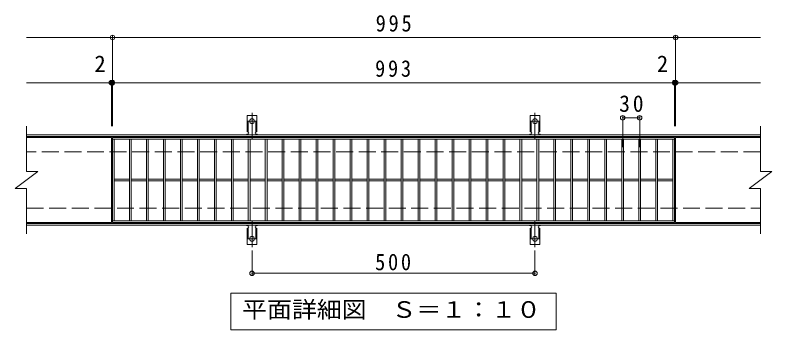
# Model space of a CAD drawing. Units: millimetres on the paper, enlarged 2 times, with parts at other scales. Extents: x -293 to 347, y -274 to 200.
# Drawn here: x -157.4 to 110, y 89.1 to 200.3 of the extents above; entities that cross this region are included whole.
import ezdxf
from ezdxf.enums import TextEntityAlignment as Align

# ---------------------------------------------------------------- set-up
doc = ezdxf.new("R2010")
doc.units = ezdxf.units.MM
doc.header["$LTSCALE"] = 2
doc.header["$PDMODE"] = 32
doc.header["$PDSIZE"] = 1.6
for name, pattern in [('CHAIN2', [12, 9, -1, 1, -1]), ('DASHED2', [3, 2, -1]), ('DASHED3', [4, 3, -1])]:
    doc.linetypes.add(name, pattern=pattern)
for name, color, linetype, lineweight in [('C-1', 2, 'Continuous', 9), ('C-2', 3, 'Continuous', 9), ('C-4', 7, 'Continuous', 9), ('C-5', 7, 'Continuous', 9), ('C-A', 3, 'Continuous', 9)]:
    doc.layers.add(name, color=color, linetype=linetype, lineweight=lineweight)
doc.styles.add('ＭＳ ゴシック', font='')
doc.styles.get('ＭＳ ゴシック').set_extended_font_data('MS Gothic')

msp = doc.modelspace()

# ---------------------------------------------------------------- linework, layer by layer
at = {"layer": 'C-1'}
for p, q in [((106.024, 158.061), (-153.376, 158.061)), ((106.024, 157.461), (-153.376, 157.461)), ((-153.376, 126.661), (106.024, 126.661)), ((-153.376, 126.061), (106.024, 126.061))]:
    msp.add_line(p, q, dxfattribs=at)
at = {"layer": 'C-1', "linetype": 'DASHED3'}
for p, q in [((106.024, 152.061), (-153.376, 152.061)), ((-153.376, 132.061), (106.024, 132.061))]:
    msp.add_line(p, q, dxfattribs=at)
at = {"layer": 'C-2'}
for p, q in [((-153.376, 161.06), (-153.376, 145.061)), ((106.024, 161.06), (106.024, 145.061)), ((-123.376, 157.061), (-153.376, 157.061)), ((-123.376, 157.061), (-123.376, 127.061)), ((-122.976, 157.061), (-122.976, 127.061)), ((75.624, 157.061), (-122.976, 157.061)), ((75.624, 156.461), (-122.976, 156.461)), ((-122.376, 156.461), (-122.376, 127.661)), ((-116.976, 156.461), (-116.976, 127.661)), ((-116.376, 156.461), (-116.376, 127.661)), ((-110.976, 156.461), (-110.976, 127.661)), ((-110.376, 156.461), (-110.376, 127.661)), ((-104.976, 156.461), (-104.976, 127.661)), ((-104.376, 156.461), (-104.376, 127.661)), ((-98.976, 156.461), (-98.976, 127.661)), ((-98.376, 156.461), (-98.376, 127.661)), ((-92.976, 156.461), (-92.976, 127.661)), ((-92.376, 156.461), (-92.376, 127.661)), ((-86.976, 156.461), (-86.976, 127.661)), ((-86.376, 156.461), (-86.376, 127.661)), ((-80.976, 156.461), (-80.976, 127.661)), ((-80.376, 156.461), (-80.376, 127.661)), ((-74.976, 156.461), (-74.976, 127.661)), ((-74.376, 156.461), (-74.376, 127.661)), ((-68.976, 156.461), (-68.976, 127.661)), ((-68.376, 156.461), (-68.376, 127.661)), ((-62.976, 156.461), (-62.976, 127.661)), ((-62.376, 156.461), (-62.376, 127.661)), ((-56.976, 156.461), (-56.976, 127.661)), ((-56.376, 156.461), (-56.376, 127.661)), ((-50.976, 156.461), (-50.976, 127.661)), ((-50.376, 156.461), (-50.376, 127.661)), ((-44.976, 156.461), (-44.976, 127.661)), ((-44.376, 156.461), (-44.376, 127.661)), ((-38.976, 156.461), (-38.976, 127.661)), ((-38.376, 156.461), (-38.376, 127.661)), ((-32.976, 156.461), (-32.976, 127.661)), ((-32.376, 156.461), (-32.376, 127.661)), ((-26.976, 156.461), (-26.976, 127.661)), ((-26.376, 156.461), (-26.376, 127.661)), ((-20.976, 156.461), (-20.976, 127.661)), ((-20.376, 156.461), (-20.376, 127.661)), ((-14.976, 156.461), (-14.976, 127.661)), ((-14.376, 156.461), (-14.376, 127.661)), ((-8.976, 156.461), (-8.976, 127.661)), ((-8.376, 156.461), (-8.376, 127.661)), ((-2.976, 156.461), (-2.976, 127.661)), ((-2.376, 156.461), (-2.376, 127.661)), ((3.024, 156.461), (3.024, 127.661)), ((3.624, 156.461), (3.624, 127.661)), ((9.024, 156.461), (9.024, 127.661)), ((9.624, 156.461), (9.624, 127.661)), ((15.024, 156.461), (15.024, 127.661)), ((15.624, 156.461), (15.624, 127.661)), ((21.024, 156.461), (21.024, 127.661)), ((21.624, 156.461), (21.624, 127.661)), ((27.024, 156.461), (27.024, 127.661)), ((27.624, 156.461), (27.624, 127.661)), ((33.024, 156.461), (33.024, 127.661)), ((33.624, 156.461), (33.624, 127.661)), ((39.024, 156.461), (39.024, 127.661)), ((39.624, 156.461), (39.624, 127.661)), ((45.024, 156.461), (45.024, 127.661)), ((45.624, 156.461), (45.624, 127.661)), ((51.024, 156.461), (51.024, 127.661)), ((51.624, 156.461), (51.624, 127.661)), ((57.024, 156.461), (57.024, 127.661)), ((57.624, 156.461), (57.624, 127.661)), ((63.024, 156.461), (63.024, 127.661)), ((63.624, 156.461), (63.624, 127.661)), ((69.024, 156.461), (69.024, 127.661)), ((69.624, 156.461), (69.624, 127.661)), ((75.024, 156.461), (75.024, 127.661)), ((75.624, 157.061), (75.624, 127.061)), ((76.024, 157.061), (106.024, 157.061)), ((76.024, 127.061), (76.024, 157.061)), ((-157.376, 139.06), (-149.376, 145.061)), ((-153.376, 145.061), (-149.376, 145.061)), ((102.024, 139.06), (110.024, 145.061)), ((106.024, 145.061), (110.024, 145.061)), ((-116.976, 142.361), (-122.376, 142.361)), ((-116.976, 141.761), (-122.376, 141.761)), ((-110.976, 142.361), (-116.376, 142.361)), ((-110.976, 141.761), (-116.376, 141.761)), ((-104.976, 142.361), (-110.376, 142.361)), ((-104.976, 141.761), (-110.376, 141.761)), ((-98.976, 142.361), (-104.376, 142.361)), ((-98.976, 141.761), (-104.376, 141.761)), ((-92.976, 142.361), (-98.376, 142.361)), ((-92.976, 141.761), (-98.376, 141.761)), ((-86.976, 142.361), (-92.376, 142.361)), ((-86.976, 141.761), (-92.376, 141.761)), ((-80.976, 142.361), (-86.376, 142.361)), ((-80.976, 141.761), (-86.376, 141.761)), ((-74.976, 142.361), (-80.376, 142.361)), ((-74.976, 141.761), (-80.376, 141.761)), ((-68.976, 142.361), (-74.376, 142.361)), ((-68.976, 141.761), (-74.376, 141.761)), ((-62.976, 142.361), (-68.376, 142.361)), ((-62.976, 141.761), (-68.376, 141.761)), ((-56.976, 142.361), (-62.376, 142.361)), ((-56.976, 141.761), (-62.376, 141.761)), ((-50.976, 142.361), (-56.376, 142.361)), ((-50.976, 141.761), (-56.376, 141.761)), ((-44.976, 142.361), (-50.376, 142.361)), ((-44.976, 141.761), (-50.376, 141.761)), ((-38.976, 142.361), (-44.376, 142.361)), ((-38.976, 141.761), (-44.376, 141.761)), ((-32.976, 142.361), (-38.376, 142.361)), ((-32.976, 141.761), (-38.376, 141.761)), ((-26.976, 142.361), (-32.376, 142.361)), ((-26.976, 141.761), (-32.376, 141.761)), ((-20.976, 142.361), (-26.376, 142.361)), ((-20.976, 141.761), (-26.376, 141.761)), ((-14.976, 142.361), (-20.376, 142.361)), ((-14.976, 141.761), (-20.376, 141.761)), ((-8.976, 142.361), (-14.376, 142.361)), ((-8.976, 141.761), (-14.376, 141.761)), ((-2.976, 142.361), (-8.376, 142.361)), ((-2.976, 141.761), (-8.376, 141.761)), ((3.024, 142.361), (-2.376, 142.361)), ((3.024, 141.761), (-2.376, 141.761)), ((9.024, 142.361), (3.624, 142.361)), ((9.024, 141.761), (3.624, 141.761)), ((15.024, 142.361), (9.624, 142.361)), ((15.024, 141.761), (9.624, 141.761)), ((21.024, 142.361), (15.624, 142.361)), ((21.024, 141.761), (15.624, 141.761)), ((27.024, 142.361), (21.624, 142.361)), ((27.024, 141.761), (21.624, 141.761)), ((33.024, 142.361), (27.624, 142.361)), ((33.024, 141.761), (27.624, 141.761)), ((39.024, 142.361), (33.624, 142.361)), ((39.024, 141.761), (33.624, 141.761)), ((45.024, 142.361), (39.624, 142.361)), ((45.024, 141.761), (39.624, 141.761)), ((51.024, 142.361), (45.624, 142.361)), ((51.024, 141.761), (45.624, 141.761)), ((57.024, 142.361), (51.624, 142.361)), ((57.024, 141.761), (51.624, 141.761)), ((63.024, 142.361), (57.624, 142.361)), ((63.024, 141.761), (57.624, 141.761)), ((69.024, 142.361), (63.624, 142.361)), ((69.024, 141.761), (63.624, 141.761)), ((75.024, 142.361), (69.624, 142.361)), ((75.024, 141.761), (69.624, 141.761)), ((-157.376, 139.06), (-153.376, 139.06)), ((-153.376, 139.06), (-153.376, 123.06)), ((102.024, 139.06), (106.024, 139.06)), ((106.024, 139.06), (106.024, 123.06)), ((-153.376, 127.061), (-123.376, 127.061)), ((-122.976, 127.661), (75.624, 127.661)), ((-122.976, 127.061), (75.624, 127.061)), ((76.024, 127.061), (106.024, 127.061))]:
    msp.add_line(p, q, dxfattribs=at)
at = {"layer": 'C-4'}
for p, q in [((-122.976, 193.06), (-122.976, 161.061)), ((76.024, 193.06), (76.024, 161.061)), ((-122.976, 192.46), (-153.376, 192.46)), ((-122.976, 192.46), (76.024, 192.46)), ((76.024, 192.46), (106.024, 192.46)), ((-123.376, 177.061), (-123.376, 161.061)), ((75.624, 177.061), (75.624, 161.061)), ((-123.376, 176.461), (-153.376, 176.461)), ((-123.376, 176.461), (-122.976, 176.461)), ((-122.976, 176.461), (75.624, 176.461)), ((75.624, 176.461), (76.024, 176.461)), ((76.024, 176.461), (106.024, 176.461)), ((57.324, 164.661), (57.324, 153.65)), ((57.324, 164.061), (63.324, 164.061)), ((63.324, 164.661), (63.324, 153.65)), ((-73.676, 117.117), (-73.676, 108.46)), ((26.324, 117.117), (26.324, 108.46)), ((-73.676, 109.06), (26.324, 109.06))]:
    msp.add_line(p, q, dxfattribs=at)
for p in [(-122.976, 192.46), (76.024, 192.46), (-123.376, 176.461), (-122.976, 176.461), (75.624, 176.461), (76.024, 176.461), (57.324, 164.061), (63.324, 164.061), (-73.676, 109.06), (26.324, 109.06)]:
    msp.add_point(p, dxfattribs=at)
at = {"layer": 'C-5'}
msp.add_lwpolyline([(-81.176, 89.061), (-81.176, 102.061), (33.824, 102.061), (33.824, 89.061)], close=True, dxfattribs=at)
at = {"layer": 'C-A', "color": 7, "linetype": 'CHAIN2'}
for p, q in [((-73.676, 156.367), (-73.676, 165.847)), ((26.324, 156.367), (26.324, 165.847)), ((-74.831, 162.861), (-72.521, 162.861)), ((25.169, 162.861), (27.479, 162.861)), ((-73.676, 127.754), (-73.676, 118.274)), ((26.324, 127.754), (26.324, 118.274)), ((-74.831, 121.26), (-72.521, 121.26)), ((25.169, 121.26), (27.479, 121.26))]:
    msp.add_line(p, q, dxfattribs=at)
at = {"layer": 'C-A'}
for p, q in [((-75.426, 159.061), (-75.426, 164.861)), ((-71.926, 164.861), (-75.426, 164.861)), ((-71.926, 159.061), (-71.926, 164.861)), ((24.574, 159.061), (24.574, 164.861)), ((28.074, 164.861), (24.574, 164.861)), ((28.074, 159.061), (28.074, 164.861)), ((-75.426, 159.061), (-75.176, 159.061)), ((-75.276, 158.261), (-75.176, 158.261)), ((-72.177, 158.261), (-72.074, 158.261)), ((-71.926, 159.061), (-72.176, 159.061)), ((24.574, 159.061), (24.824, 159.061)), ((24.724, 158.261), (24.824, 158.261)), ((27.823, 158.261), (27.926, 158.261)), ((28.074, 159.061), (27.824, 159.061)), ((-75.276, 125.86), (-75.176, 125.86)), ((-72.177, 125.86), (-72.074, 125.86)), ((24.724, 125.86), (24.824, 125.86)), ((27.823, 125.86), (27.926, 125.86)), ((-75.426, 125.06), (-75.176, 125.06)), ((-75.426, 125.06), (-75.426, 119.26)), ((-71.926, 125.06), (-72.176, 125.06)), ((-71.926, 125.06), (-71.926, 119.26)), ((24.574, 125.06), (24.824, 125.06)), ((24.574, 125.06), (24.574, 119.26)), ((28.074, 125.06), (27.824, 125.06)), ((28.074, 125.06), (28.074, 119.26)), ((-71.926, 119.26), (-75.426, 119.26)), ((28.074, 119.26), (24.574, 119.26))]:
    msp.add_line(p, q, dxfattribs=at)
at = {"layer": 'C-A', "linetype": 'DASHED2'}
for p, q in [((-75.026, 159.031), (-75.026, 164.861)), ((-72.326, 159.031), (-72.326, 164.861)), ((24.974, 159.031), (24.974, 164.861)), ((27.674, 159.031), (27.674, 164.861)), ((-75.026, 125.09), (-75.026, 119.26)), ((-72.326, 125.09), (-72.326, 119.26)), ((24.974, 125.09), (24.974, 119.26)), ((27.674, 125.09), (27.674, 119.26))]:
    msp.add_line(p, q, dxfattribs=at)
at = {"layer": 'C-A'}
for centre in [(-73.676, 162.861), (26.324, 162.861), (-73.676, 121.26), (26.324, 121.26)]:
    msp.add_circle(centre, 0.85, dxfattribs=at)
for centre, start, end in [((-75.276, 157.861), 90.27596, 150.00047), ((-75.176, 158.661), 270, 90), ((-72.176, 158.661), 90, 269.8667), ((-72.076, 157.861), 29.99927, 89.75836), ((24.724, 157.861), 90.27596, 150.00047), ((24.824, 158.661), 270, 90), ((27.824, 158.661), 90, 269.8667), ((27.924, 157.861), 29.99927, 89.75836), ((-75.276, 126.26), 209.99951, 269.72403), ((-75.176, 125.46), 270, 90), ((-72.176, 125.46), 90.13329, 270), ((-72.076, 126.26), 270.24162, 330.00072), ((24.724, 126.26), 209.99951, 269.72403), ((24.824, 125.46), 270, 90), ((27.824, 125.46), 90.13329, 270), ((27.924, 126.26), 270.24162, 330.00072)]:
    msp.add_arc(centre, 0.4, start, end, dxfattribs=at)

# ---------------------------------------------------------------- texts
at = {"layer": 'C-4', "color": 2, "style": 'ＭＳ ゴシック'}
for p in [(-129.361, 178.461), (69.387, 178.461)]:
    msp.add_text('2', height=5.865, dxfattribs=at).set_placement(p, align=Align.BOTTOM_LEFT)
at = {"layer": 'C-4', "color": 2, "char_height": 5.865, "attachment_point": 7, "style": 'ＭＳ ゴシック'}
for s, insert in [('\\T1.27;\\W0.9;995', (-29.976, 194.46)), ('\\T1.27;\\W0.9;993', (-30.176, 178.461)), ('\\T1.27;\\W0.95;30', (56.074, 166.061)), ('\\T1.27;\\W0.9;500', (-30.176, 110.06))]:
    msp.add_mtext(s, dxfattribs=dict(at, insert=insert))
at = {"layer": 'C-5', "color": 2, "style": 'ＭＳ ゴシック', "width": 1.1}
msp.add_text('平面詳細図\u3000Ｓ＝１：１０', height=5.865, dxfattribs=at).set_placement((-77.176, 91.561), align=Align.BOTTOM_LEFT)

doc.saveas('drawing.dxf')
